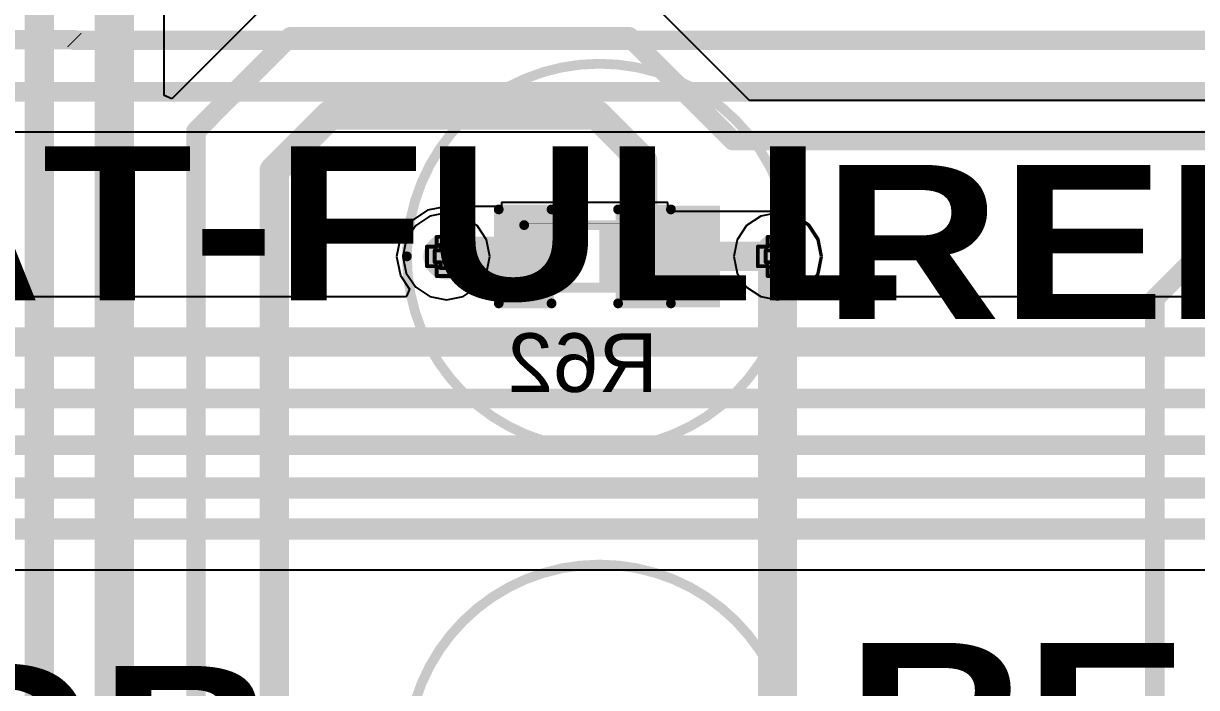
# Model space of a CAD drawing. Header units: inches. Extents: x 0 to 198, y 0 to 199.
# Drawn here: x 1.977 to 2.576, y 1.913 to 2.252 of the extents above; entities that cross this region are included whole.
import ezdxf

# ---------------------------------------------------------------- set-up
doc = ezdxf.new("R2010")
doc.units = ezdxf.units.IN
doc.header["$MEASUREMENT"] = 0
for name, color, linetype in [('Bottom Layer', 5, 'Continuous'), ('Bottom Overlay', 54, 'Continuous'), ('Bottom Paste', 16, 'Continuous'), ('Bottom Solder', 6, 'Continuous'), ('Drill Drawing', 1, 'Continuous'), ('Layer 1', 16, 'Continuous'), ('Layer 2', 76, 'Continuous'), ('Top Layer', 1, 'Continuous'), ('Top Overlay', 2, 'Continuous'), ('Top Paste', 8, 'Continuous'), ('Top Solder', 216, 'Continuous'), ('Via Holes', 16, 'Continuous')]:
    doc.layers.add(name, color=color, linetype=linetype)
doc.styles.add('Arial', font='', dxfattribs={"height": 0.2})
doc.styles.add('Arial Black_Bold', font='', dxfattribs={"height": 0.2})
doc.styles.get('Arial').set_extended_font_data('Arial')
doc.styles.get('Arial Black_Bold').set_extended_font_data('Arial Black', bold=True)

# ---------------------------------------------------------------- blocks, each defined once
blk = doc.blocks.new('R___0402_B_129')
at = {"layer": 'Bottom Layer'}
for points in [[(-0.009499199999999998, 0.0124996), (-0.009499200000000003, -0.0125004), (-0.0274992, -0.0125004), (-0.0274992, 0.0124996)], [(0.0275008, 0.0124996), (0.0275008, -0.0125004), (0.009500799999999997, -0.0125004), (0.009500800000000004, 0.0124996)]]:
    blk.add_hatch(color=5, dxfattribs=at).paths.add_polyline_path(points)
at = {"layer": 'Bottom Paste'}
for points in [[(-0.009499199999999998, 0.0124996), (-0.009499200000000003, -0.0125004), (-0.0274992, -0.0125004), (-0.0274992, 0.0124996)], [(0.0275008, 0.0124996), (0.0275008, -0.0125004), (0.009500799999999997, -0.0125004), (0.009500800000000004, 0.0124996)]]:
    blk.add_hatch(color=16, dxfattribs=at).paths.add_polyline_path(points)
at = {"layer": 'Bottom Solder'}
for points in [[(-0.007333799999999997, 0.014665), (-0.007333800000000003, -0.0146658), (-0.0296646, -0.0146658), (-0.0296646, 0.014665)], [(0.0296662, 0.014665), (0.0296662, -0.0146658), (0.007335399999999997, -0.0146658), (0.007335400000000003, 0.014665)]]:
    blk.add_hatch(color=6, dxfattribs=at).paths.add_polyline_path(points)
at = {"layer": 'Bottom Overlay'}
for points in [[(-0.0309992, -0.0160004, 0.005, 0.005, 0), (-0.0309992, 0.0159996, 0.005, 0.005, 0)], [(-0.0309992, 0.0159996, 0.005, 0.005, 0), (0.0310008, 0.0159996, 0.005, 0.005, 0)], [(0.0310008, -0.0160004, 0.005, 0.005, 0), (0.0310008, 0.0159996, 0.005, 0.005, 0)], [(-0.0319992, 0.0169996, 0.000127, 0.000127, 0), (0.0320008, 0.0169996, 0.000127, 0.000127, 0)], [(-0.0309992, -0.0160004, 0.005, 0.005, 0), (0.0310008, -0.0160004, 0.005, 0.005, 0)]]:
    blk.add_lwpolyline(points, format="xyseb", dxfattribs=at)
for points in [[(-0.0322492, 0.0159996, 0.0025, 0.0025, 1), (-0.0297492, 0.0159996, 0.0025, 0.0025, 1)], [(-0.0322492, 0.0159996, 0.0025, 0.0025, 1), (-0.0297492, 0.0159996, 0.0025, 0.0025, 1)], [(0.0297508, 0.0159996, 0.0025, 0.0025, 1), (0.0322508, 0.0159996, 0.0025, 0.0025, 1)], [(0.0297508, 0.0159996, 0.0025, 0.0025, 1), (0.0322508, 0.0159996, 0.0025, 0.0025, 1)], [(-0.0320309, 0.0169996, 6.35e-05, 6.35e-05, 1), (-0.0319675, 0.0169996, 6.35e-05, 6.35e-05, 1)], [(0.0319691, 0.0169996, 6.35e-05, 6.35e-05, 1), (0.0320325, 0.0169996, 6.35e-05, 6.35e-05, 1)], [(-0.0322492, -0.0160004, 0.0025, 0.0025, 1), (-0.0297492, -0.0160004, 0.0025, 0.0025, 1)], [(-0.0322492, -0.0160004, 0.0025, 0.0025, 1), (-0.0297492, -0.0160004, 0.0025, 0.0025, 1)], [(0.0297508, -0.0160004, 0.0025, 0.0025, 1), (0.0322508, -0.0160004, 0.0025, 0.0025, 1)], [(0.0297508, -0.0160004, 0.0025, 0.0025, 1), (0.0322508, -0.0160004, 0.0025, 0.0025, 1)]]:
    blk.add_lwpolyline(points, format="xyseb", close=True, dxfattribs=at)
blk = doc.blocks.new('LED_0603_200')
at = {"layer": 'Top Layer'}
for points in [[(-0.0393697, 0.01968465), (-0.0196847, 0.01968465), (-0.0196847, -0.01968545), (-0.0393697, -0.01968545)], [(0.0196843, 0.01968465), (0.0393693, 0.01968465), (0.0393693, -0.01968545), (0.0196843, -0.01968545)]]:
    blk.add_hatch(color=1, dxfattribs=at).paths.add_polyline_path(points)
at = {"layer": 'Top Overlay'}
blk.add_hatch(color=2, dxfattribs=at).paths.add_polyline_path([(0.0439988, -0.0260004), (0.0689988, -0.0260004), (0.0689988, 0.0259996), (0.0439988, 0.0259996)])
at = {"layer": 'Top Paste'}
for points in [[(-0.0393697, 0.01968465), (-0.0196847, 0.01968465), (-0.0196847, -0.01968545), (-0.0393697, -0.01968545)], [(0.0196843, 0.01968465), (0.0393693, 0.01968465), (0.0393693, -0.01968545), (0.0196843, -0.01968545)]]:
    blk.add_hatch(color=8, dxfattribs=at).paths.add_polyline_path(points)
at = {"layer": 'Top Solder'}
for points in [[(-0.0433697, 0.02368465), (-0.0156847, 0.02368465), (-0.0156847, -0.02368545), (-0.0433697, -0.02368545)], [(0.0156843, 0.02368465), (0.0433693, 0.02368465), (0.0433693, -0.02368545), (0.0156843, -0.02368545)]]:
    blk.add_hatch(color=216, dxfattribs=at).paths.add_polyline_path(points)
at = {"layer": 'Top Overlay'}
for points in [[(-0.0439992, -0.0240004, 0.005, 0.005, 0), (-0.0439992, 0.0239996, 0.005, 0.005, 0)], [(-0.0439992, 0.0239996, 0.005, 0.005, 0), (-0.0169992, 0.0239996, 0.005, 0.005, 0)], [(0.0170008, 0.0239996, 0.005, 0.005, 0), (0.0440008, 0.0239996, 0.005, 0.005, 0)], [(0.0440008, -0.0240004, 0.005, 0.005, 0), (0.0440008, 0.0239996, 0.005, 0.005, 0)], [(-0.0439992, -0.0240004, 0.005, 0.005, 0), (-0.0169992, -0.0240004, 0.005, 0.005, 0)], [(0.0170008, -0.0240004, 0.005, 0.005, 0), (0.0440008, -0.0240004, 0.005, 0.005, 0)]]:
    blk.add_lwpolyline(points, format="xyseb", dxfattribs=at)
for points in [[(-0.0452492, 0.0239996, 0.0025, 0.0025, 1), (-0.0427492, 0.0239996, 0.0025, 0.0025, 1)], [(-0.0452492, 0.0239996, 0.0025, 0.0025, 1), (-0.0427492, 0.0239996, 0.0025, 0.0025, 1)], [(-0.0182492, 0.0239996, 0.0025, 0.0025, 1), (-0.0157492, 0.0239996, 0.0025, 0.0025, 1)], [(0.0157508, 0.0239996, 0.0025, 0.0025, 1), (0.0182508, 0.0239996, 0.0025, 0.0025, 1)], [(0.0427508, 0.0239996, 0.0025, 0.0025, 1), (0.0452508, 0.0239996, 0.0025, 0.0025, 1)], [(0.0427508, 0.0239996, 0.0025, 0.0025, 1), (0.0452508, 0.0239996, 0.0025, 0.0025, 1)], [(-0.0452492, -0.0240004, 0.0025, 0.0025, 1), (-0.0427492, -0.0240004, 0.0025, 0.0025, 1)], [(-0.0452492, -0.0240004, 0.0025, 0.0025, 1), (-0.0427492, -0.0240004, 0.0025, 0.0025, 1)], [(-0.0182492, -0.0240004, 0.0025, 0.0025, 1), (-0.0157492, -0.0240004, 0.0025, 0.0025, 1)], [(0.0157508, -0.0240004, 0.0025, 0.0025, 1), (0.0182508, -0.0240004, 0.0025, 0.0025, 1)], [(0.0427508, -0.0240004, 0.0025, 0.0025, 1), (0.0452508, -0.0240004, 0.0025, 0.0025, 1)], [(0.0427508, -0.0240004, 0.0025, 0.0025, 1), (0.0452508, -0.0240004, 0.0025, 0.0025, 1)]]:
    blk.add_lwpolyline(points, format="xyseb", close=True, dxfattribs=at)

msp = doc.modelspace()

# ---------------------------------------------------------------- hatches: boundary and pattern name
at = {"layer": 'Bottom Layer'}
h = msp.add_hatch(color=5, dxfattribs=at)
edge = h.paths.add_edge_path()
edge.add_arc((2.193, 2.1327863), 0.011811, 0, 360)
h = msp.add_hatch(color=5, dxfattribs=at)
edge = h.paths.add_edge_path()
edge.add_arc((2.362136, 2.1327863), 0.011811, 0, 360)
at = {"layer": 'Layer 1'}
h = msp.add_hatch(color=16, dxfattribs=at)
edge = h.paths.add_edge_path()
edge.add_arc((2.193, 2.1327863), 0.011811, 0, 360)
h = msp.add_hatch(color=16, dxfattribs=at)
edge = h.paths.add_edge_path()
edge.add_arc((2.362136, 2.1327863), 0.011811, 0, 360)
at = {"layer": 'Layer 2'}
h = msp.add_hatch(color=76, dxfattribs=at)
edge = h.paths.add_edge_path()
edge.add_arc((2.193, 2.1327863), 0.011811, 0, 360)
h = msp.add_hatch(color=76, dxfattribs=at)
edge = h.paths.add_edge_path()
edge.add_arc((2.362136, 2.1327863), 0.011811, 0, 360)
at = {"layer": 'Top Layer'}
h = msp.add_hatch(color=1, dxfattribs=at)
edge = h.paths.add_edge_path()
edge.add_arc((2.193, 2.1327863), 0.011811, 0, 360)
h = msp.add_hatch(color=1, dxfattribs=at)
edge = h.paths.add_edge_path()
edge.add_arc((2.362136, 2.1327863), 0.011811, 0, 360)
at = {"layer": 'Via Holes'}
h = msp.add_hatch(color=7, dxfattribs=at)
edge = h.paths.add_edge_path()
edge.add_arc((2.193, 2.1327863), 0.0059055, 0, 360)
h = msp.add_hatch(color=7, dxfattribs=at)
edge = h.paths.add_edge_path()
edge.add_arc((2.362136, 2.1327863), 0.0059055, 0, 360)

# ---------------------------------------------------------------- linework, layer by layer
at = {"layer": 'Bottom Layer'}
for p, q in [((1.475577, 2.1964631), (3.0469177, 2.1964631)), ((2.193, 2.1582761), (2.1832455, 2.1563358)), ((2.193001, 2.1582759), (2.193, 2.1582761)), ((2.2212116, 2.1582759), (2.193001, 2.1582759)), ((2.3062116, 2.1602859), (2.2212116, 2.1602859)), ((2.2212116, 2.1602859), (2.2212116, 2.1582759)), ((2.3062116, 2.1557271), (2.3062116, 2.1602859)), ((2.1832455, 2.1563358), (2.174976, 2.1508103)), ((2.362136, 2.1557271), (2.3062116, 2.1557271)), ((2.3709151, 2.1539808), (2.362136, 2.1557271)), ((2.3783576, 2.1490079), (2.3709151, 2.1539808)), ((2.174976, 2.1508103), (2.1694505, 2.1425408)), ((2.3833305, 2.1415654), (2.3783576, 2.1490079)), ((2.1694505, 2.1425408), (2.1675102, 2.1327863)), ((2.3850768, 2.1327863), (2.3833305, 2.1415654)), ((2.1675102, 2.1327863), (2.1694505, 2.1230318)), ((2.3833305, 2.1240072), (2.3850768, 2.1327863)), ((2.1694505, 2.1230318), (2.1741095, 2.1160591)), ((2.3783576, 2.1165647), (2.3833305, 2.1240072)), ((2.3773432, 2.1158869), (2.3783576, 2.1165647)), ((2.1720956, 2.1120591), (1.5905118, 2.1120591)), ((2.1725589, 2.1124939), (2.1720956, 2.1120591)), ((2.1741095, 2.1160591), (2.1725589, 2.1124939)), ((2.3785043, 2.1120591), (2.3773432, 2.1158869)), ((2.6727616, 2.1120591), (2.3785043, 2.1120591)), ((1.7775, 1.9725879), (3.1470305, 1.9725879))]:
    msp.add_line(p, q, dxfattribs=at)
for points in [[(1.453316, 2.2435, 0.01, 0.01, 0), (2.0026629, 2.2435, 0.01, 0.01, 0)], [(2.0026629, 2.2435, 0.01, 0.01, 0), (2.002997, 2.2431659, 0.01, 0.01, 0)], [(2.002997, 2.2431659, 0.01, 0.01, 0), (2.94, 2.2431659, 0.01, 0.01, 0)], [(1.4327834, 2.2168549, 0.01, 0.01, 0), (3.0518549, 2.2168549, 0.01, 0.01, 0)], [(2.193, 2.1327863, 0.02, 0.02, 0), (2.1930002, 2.1327861, 0.02, 0.02, 0)], [(2.1930002, 2.1327861, 0.02, 0.02, 0), (2.2404088, 2.1327861, 0.02, 0.02, 0)], [(2.282212, 2.1327863, 0.015, 0.015, 0), (2.362136, 2.1327863, 0.015, 0.015, 0)], [(2.2822116, 2.1327859, 0.008, 0.008, 0), (2.282212, 2.1327863, 0.008, 0.008, 0)], [(1.1021433, 2.0891183, 0.015, 0.015, 0), (2.682264, 2.0891183, 0.015, 0.015, 0)], [(1.0498888, 2.0602031, 0.01, 0.01, 0), (3.8327368, 2.0602031, 0.01, 0.01, 0)], [(1.0438503, 2.0363921, 0.01, 0.01, 0), (3.7827368, 2.0363921, 0.01, 0.01, 0)], [(0.5248936, 2.0144895, 0.011, 0.011, 0), (3.1709993, 2.0144895, 0.011, 0.011, 0)], [(0.533592, 1.9934895, 0.011, 0.011, 0), (3.1623009, 1.9934895, 0.011, 0.011, 0)]]:
    msp.add_lwpolyline(points, format="xyseb", dxfattribs=at)
for points in [[(2.0001629, 2.2435, 0.005, 0.005, 1), (2.0051629, 2.2435, 0.005, 0.005, 1)], [(2.0001629, 2.2435, 0.005, 0.005, 1), (2.0051629, 2.2435, 0.005, 0.005, 1)], [(2.000497, 2.2431659, 0.005, 0.005, 1), (2.005497, 2.2431659, 0.005, 0.005, 1)], [(2.000497, 2.2431659, 0.005, 0.005, 1), (2.005497, 2.2431659, 0.005, 0.005, 1)], [(2.188, 2.1327863, 0.01, 0.01, 1), (2.198, 2.1327863, 0.01, 0.01, 1)], [(2.1880002, 2.1327861, 0.01, 0.01, 1), (2.1980002, 2.1327861, 0.01, 0.01, 1)], [(2.1880002, 2.1327861, 0.01, 0.01, 1), (2.1980002, 2.1327861, 0.01, 0.01, 1)], [(2.2354088, 2.1327861, 0.01, 0.01, 1), (2.2454088, 2.1327861, 0.01, 0.01, 1)], [(2.278462, 2.1327863, 0.0075, 0.0075, 1), (2.285962, 2.1327863, 0.0075, 0.0075, 1)], [(2.358386, 2.1327863, 0.0075, 0.0075, 1), (2.365886, 2.1327863, 0.0075, 0.0075, 1)], [(2.2802116, 2.1327859, 0.004, 0.004, 1), (2.2842116, 2.1327859, 0.004, 0.004, 1)], [(2.280212, 2.1327863, 0.004, 0.004, 1), (2.284212, 2.1327863, 0.004, 0.004, 1)]]:
    msp.add_lwpolyline(points, format="xyseb", close=True, dxfattribs=at)
at = {"layer": 'Drill Drawing'}
for points in [[(2.188, 2.1377863, 0.002, 0.002, 0), (2.188, 2.1427863, 0.002, 0.002, 0)], [(2.188, 2.1427863, 0.002, 0.002, 0), (2.198, 2.1427863, 0.002, 0.002, 0)], [(2.198, 2.1377863, 0.002, 0.002, 0), (2.198, 2.1427863, 0.002, 0.002, 0)], [(2.357136, 2.1377863, 0.002, 0.002, 0), (2.357136, 2.1427863, 0.002, 0.002, 0)], [(2.357136, 2.1427863, 0.002, 0.002, 0), (2.367136, 2.1427863, 0.002, 0.002, 0)], [(2.367136, 2.1377863, 0.002, 0.002, 0), (2.367136, 2.1427863, 0.002, 0.002, 0)], [(2.183, 2.1277863, 0.002, 0.002, 0), (2.183, 2.1377863, 0.002, 0.002, 0)], [(2.183, 2.1377863, 0.002, 0.002, 0), (2.188, 2.1377863, 0.002, 0.002, 0)], [(2.187, 2.1297863, 0.002, 0.002, 0), (2.187, 2.1357863, 0.002, 0.002, 0)], [(2.187, 2.1357863, 0.002, 0.002, 0), (2.19, 2.1357863, 0.002, 0.002, 0)], [(2.19, 2.1357863, 0.002, 0.002, 0), (2.19, 2.1387863, 0.002, 0.002, 0)], [(2.19, 2.1387863, 0.002, 0.002, 0), (2.196, 2.1387863, 0.002, 0.002, 0)], [(2.196, 2.1357863, 0.002, 0.002, 0), (2.196, 2.1387863, 0.002, 0.002, 0)], [(2.196, 2.1357863, 0.002, 0.002, 0), (2.199, 2.1357863, 0.002, 0.002, 0)], [(2.198, 2.1377863, 0.002, 0.002, 0), (2.203, 2.1377863, 0.002, 0.002, 0)], [(2.199, 2.1297863, 0.002, 0.002, 0), (2.199, 2.1357863, 0.002, 0.002, 0)], [(2.203, 2.1277863, 0.002, 0.002, 0), (2.203, 2.1377863, 0.002, 0.002, 0)], [(2.352136, 2.1277863, 0.002, 0.002, 0), (2.352136, 2.1377863, 0.002, 0.002, 0)], [(2.352136, 2.1377863, 0.002, 0.002, 0), (2.357136, 2.1377863, 0.002, 0.002, 0)], [(2.356136, 2.1297863, 0.002, 0.002, 0), (2.356136, 2.1357863, 0.002, 0.002, 0)], [(2.356136, 2.1357863, 0.002, 0.002, 0), (2.359136, 2.1357863, 0.002, 0.002, 0)], [(2.359136, 2.1357863, 0.002, 0.002, 0), (2.359136, 2.1387863, 0.002, 0.002, 0)], [(2.359136, 2.1387863, 0.002, 0.002, 0), (2.365136, 2.1387863, 0.002, 0.002, 0)], [(2.365136, 2.1357863, 0.002, 0.002, 0), (2.365136, 2.1387863, 0.002, 0.002, 0)], [(2.365136, 2.1357863, 0.002, 0.002, 0), (2.368136, 2.1357863, 0.002, 0.002, 0)], [(2.367136, 2.1377863, 0.002, 0.002, 0), (2.372136, 2.1377863, 0.002, 0.002, 0)], [(2.368136, 2.1297863, 0.002, 0.002, 0), (2.368136, 2.1357863, 0.002, 0.002, 0)], [(2.372136, 2.1277863, 0.002, 0.002, 0), (2.372136, 2.1377863, 0.002, 0.002, 0)], [(2.183, 2.1277863, 0.002, 0.002, 0), (2.188, 2.1277863, 0.002, 0.002, 0)], [(2.187, 2.1297863, 0.002, 0.002, 0), (2.19, 2.1297863, 0.002, 0.002, 0)], [(2.188, 2.1227863, 0.002, 0.002, 0), (2.188, 2.1277863, 0.002, 0.002, 0)], [(2.19, 2.1267863, 0.002, 0.002, 0), (2.19, 2.1297863, 0.002, 0.002, 0)], [(2.196, 2.1297863, 0.002, 0.002, 0), (2.199, 2.1297863, 0.002, 0.002, 0)], [(2.196, 2.1267863, 0.002, 0.002, 0), (2.196, 2.1297863, 0.002, 0.002, 0)], [(2.198, 2.1277863, 0.002, 0.002, 0), (2.203, 2.1277863, 0.002, 0.002, 0)], [(2.198, 2.1227863, 0.002, 0.002, 0), (2.198, 2.1277863, 0.002, 0.002, 0)], [(2.352136, 2.1277863, 0.002, 0.002, 0), (2.357136, 2.1277863, 0.002, 0.002, 0)], [(2.356136, 2.1297863, 0.002, 0.002, 0), (2.359136, 2.1297863, 0.002, 0.002, 0)], [(2.357136, 2.1227863, 0.002, 0.002, 0), (2.357136, 2.1277863, 0.002, 0.002, 0)], [(2.359136, 2.1267863, 0.002, 0.002, 0), (2.359136, 2.1297863, 0.002, 0.002, 0)], [(2.365136, 2.1297863, 0.002, 0.002, 0), (2.368136, 2.1297863, 0.002, 0.002, 0)], [(2.365136, 2.1267863, 0.002, 0.002, 0), (2.365136, 2.1297863, 0.002, 0.002, 0)], [(2.367136, 2.1277863, 0.002, 0.002, 0), (2.372136, 2.1277863, 0.002, 0.002, 0)], [(2.367136, 2.1227863, 0.002, 0.002, 0), (2.367136, 2.1277863, 0.002, 0.002, 0)], [(2.188, 2.1227863, 0.002, 0.002, 0), (2.198, 2.1227863, 0.002, 0.002, 0)], [(2.19, 2.1267863, 0.002, 0.002, 0), (2.196, 2.1267863, 0.002, 0.002, 0)], [(2.357136, 2.1227863, 0.002, 0.002, 0), (2.367136, 2.1227863, 0.002, 0.002, 0)], [(2.359136, 2.1267863, 0.002, 0.002, 0), (2.365136, 2.1267863, 0.002, 0.002, 0)]]:
    msp.add_lwpolyline(points, format="xyseb", dxfattribs=at)
for points in [[(2.1875, 2.1427863, 0.001, 0.001, 1), (2.1885, 2.1427863, 0.001, 0.001, 1)], [(2.1875, 2.1427863, 0.001, 0.001, 1), (2.1885, 2.1427863, 0.001, 0.001, 1)], [(2.1975, 2.1427863, 0.001, 0.001, 1), (2.1985, 2.1427863, 0.001, 0.001, 1)], [(2.1975, 2.1427863, 0.001, 0.001, 1), (2.1985, 2.1427863, 0.001, 0.001, 1)], [(2.356636, 2.1427863, 0.001, 0.001, 1), (2.357636, 2.1427863, 0.001, 0.001, 1)], [(2.356636, 2.1427863, 0.001, 0.001, 1), (2.357636, 2.1427863, 0.001, 0.001, 1)], [(2.366636, 2.1427863, 0.001, 0.001, 1), (2.367636, 2.1427863, 0.001, 0.001, 1)], [(2.366636, 2.1427863, 0.001, 0.001, 1), (2.367636, 2.1427863, 0.001, 0.001, 1)], [(2.1825, 2.1377863, 0.001, 0.001, 1), (2.1835, 2.1377863, 0.001, 0.001, 1)], [(2.1825, 2.1377863, 0.001, 0.001, 1), (2.1835, 2.1377863, 0.001, 0.001, 1)], [(2.1865, 2.1357863, 0.001, 0.001, 1), (2.1875, 2.1357863, 0.001, 0.001, 1)], [(2.1865, 2.1357863, 0.001, 0.001, 1), (2.1875, 2.1357863, 0.001, 0.001, 1)], [(2.1875, 2.1377863, 0.001, 0.001, 1), (2.1885, 2.1377863, 0.001, 0.001, 1)], [(2.1875, 2.1377863, 0.001, 0.001, 1), (2.1885, 2.1377863, 0.001, 0.001, 1)], [(2.1895, 2.1387863, 0.001, 0.001, 1), (2.1905, 2.1387863, 0.001, 0.001, 1)], [(2.1895, 2.1387863, 0.001, 0.001, 1), (2.1905, 2.1387863, 0.001, 0.001, 1)], [(2.1895, 2.1357863, 0.001, 0.001, 1), (2.1905, 2.1357863, 0.001, 0.001, 1)], [(2.1895, 2.1357863, 0.001, 0.001, 1), (2.1905, 2.1357863, 0.001, 0.001, 1)], [(2.1955, 2.1387863, 0.001, 0.001, 1), (2.1965, 2.1387863, 0.001, 0.001, 1)], [(2.1955, 2.1387863, 0.001, 0.001, 1), (2.1965, 2.1387863, 0.001, 0.001, 1)], [(2.1955, 2.1357863, 0.001, 0.001, 1), (2.1965, 2.1357863, 0.001, 0.001, 1)], [(2.1955, 2.1357863, 0.001, 0.001, 1), (2.1965, 2.1357863, 0.001, 0.001, 1)], [(2.1975, 2.1377863, 0.001, 0.001, 1), (2.1985, 2.1377863, 0.001, 0.001, 1)], [(2.1975, 2.1377863, 0.001, 0.001, 1), (2.1985, 2.1377863, 0.001, 0.001, 1)], [(2.1985, 2.1357863, 0.001, 0.001, 1), (2.1995, 2.1357863, 0.001, 0.001, 1)], [(2.1985, 2.1357863, 0.001, 0.001, 1), (2.1995, 2.1357863, 0.001, 0.001, 1)], [(2.2025, 2.1377863, 0.001, 0.001, 1), (2.2035, 2.1377863, 0.001, 0.001, 1)], [(2.2025, 2.1377863, 0.001, 0.001, 1), (2.2035, 2.1377863, 0.001, 0.001, 1)], [(2.351636, 2.1377863, 0.001, 0.001, 1), (2.352636, 2.1377863, 0.001, 0.001, 1)], [(2.351636, 2.1377863, 0.001, 0.001, 1), (2.352636, 2.1377863, 0.001, 0.001, 1)], [(2.355636, 2.1357863, 0.001, 0.001, 1), (2.356636, 2.1357863, 0.001, 0.001, 1)], [(2.355636, 2.1357863, 0.001, 0.001, 1), (2.356636, 2.1357863, 0.001, 0.001, 1)], [(2.356636, 2.1377863, 0.001, 0.001, 1), (2.357636, 2.1377863, 0.001, 0.001, 1)], [(2.356636, 2.1377863, 0.001, 0.001, 1), (2.357636, 2.1377863, 0.001, 0.001, 1)], [(2.358636, 2.1387863, 0.001, 0.001, 1), (2.359636, 2.1387863, 0.001, 0.001, 1)], [(2.358636, 2.1387863, 0.001, 0.001, 1), (2.359636, 2.1387863, 0.001, 0.001, 1)], [(2.358636, 2.1357863, 0.001, 0.001, 1), (2.359636, 2.1357863, 0.001, 0.001, 1)], [(2.358636, 2.1357863, 0.001, 0.001, 1), (2.359636, 2.1357863, 0.001, 0.001, 1)], [(2.364636, 2.1387863, 0.001, 0.001, 1), (2.365636, 2.1387863, 0.001, 0.001, 1)], [(2.364636, 2.1387863, 0.001, 0.001, 1), (2.365636, 2.1387863, 0.001, 0.001, 1)], [(2.364636, 2.1357863, 0.001, 0.001, 1), (2.365636, 2.1357863, 0.001, 0.001, 1)], [(2.364636, 2.1357863, 0.001, 0.001, 1), (2.365636, 2.1357863, 0.001, 0.001, 1)], [(2.366636, 2.1377863, 0.001, 0.001, 1), (2.367636, 2.1377863, 0.001, 0.001, 1)], [(2.366636, 2.1377863, 0.001, 0.001, 1), (2.367636, 2.1377863, 0.001, 0.001, 1)], [(2.367636, 2.1357863, 0.001, 0.001, 1), (2.368636, 2.1357863, 0.001, 0.001, 1)], [(2.367636, 2.1357863, 0.001, 0.001, 1), (2.368636, 2.1357863, 0.001, 0.001, 1)], [(2.371636, 2.1377863, 0.001, 0.001, 1), (2.372636, 2.1377863, 0.001, 0.001, 1)], [(2.371636, 2.1377863, 0.001, 0.001, 1), (2.372636, 2.1377863, 0.001, 0.001, 1)], [(2.1825, 2.1277863, 0.001, 0.001, 1), (2.1835, 2.1277863, 0.001, 0.001, 1)], [(2.1825, 2.1277863, 0.001, 0.001, 1), (2.1835, 2.1277863, 0.001, 0.001, 1)], [(2.1865, 2.1297863, 0.001, 0.001, 1), (2.1875, 2.1297863, 0.001, 0.001, 1)], [(2.1865, 2.1297863, 0.001, 0.001, 1), (2.1875, 2.1297863, 0.001, 0.001, 1)], [(2.1875, 2.1277863, 0.001, 0.001, 1), (2.1885, 2.1277863, 0.001, 0.001, 1)], [(2.1875, 2.1277863, 0.001, 0.001, 1), (2.1885, 2.1277863, 0.001, 0.001, 1)], [(2.1895, 2.1297863, 0.001, 0.001, 1), (2.1905, 2.1297863, 0.001, 0.001, 1)], [(2.1895, 2.1297863, 0.001, 0.001, 1), (2.1905, 2.1297863, 0.001, 0.001, 1)], [(2.1955, 2.1297863, 0.001, 0.001, 1), (2.1965, 2.1297863, 0.001, 0.001, 1)], [(2.1955, 2.1297863, 0.001, 0.001, 1), (2.1965, 2.1297863, 0.001, 0.001, 1)], [(2.1975, 2.1277863, 0.001, 0.001, 1), (2.1985, 2.1277863, 0.001, 0.001, 1)], [(2.1975, 2.1277863, 0.001, 0.001, 1), (2.1985, 2.1277863, 0.001, 0.001, 1)], [(2.1985, 2.1297863, 0.001, 0.001, 1), (2.1995, 2.1297863, 0.001, 0.001, 1)], [(2.1985, 2.1297863, 0.001, 0.001, 1), (2.1995, 2.1297863, 0.001, 0.001, 1)], [(2.2025, 2.1277863, 0.001, 0.001, 1), (2.2035, 2.1277863, 0.001, 0.001, 1)], [(2.2025, 2.1277863, 0.001, 0.001, 1), (2.2035, 2.1277863, 0.001, 0.001, 1)], [(2.351636, 2.1277863, 0.001, 0.001, 1), (2.352636, 2.1277863, 0.001, 0.001, 1)], [(2.351636, 2.1277863, 0.001, 0.001, 1), (2.352636, 2.1277863, 0.001, 0.001, 1)], [(2.355636, 2.1297863, 0.001, 0.001, 1), (2.356636, 2.1297863, 0.001, 0.001, 1)], [(2.355636, 2.1297863, 0.001, 0.001, 1), (2.356636, 2.1297863, 0.001, 0.001, 1)], [(2.356636, 2.1277863, 0.001, 0.001, 1), (2.357636, 2.1277863, 0.001, 0.001, 1)], [(2.356636, 2.1277863, 0.001, 0.001, 1), (2.357636, 2.1277863, 0.001, 0.001, 1)], [(2.358636, 2.1297863, 0.001, 0.001, 1), (2.359636, 2.1297863, 0.001, 0.001, 1)], [(2.358636, 2.1297863, 0.001, 0.001, 1), (2.359636, 2.1297863, 0.001, 0.001, 1)], [(2.364636, 2.1297863, 0.001, 0.001, 1), (2.365636, 2.1297863, 0.001, 0.001, 1)], [(2.364636, 2.1297863, 0.001, 0.001, 1), (2.365636, 2.1297863, 0.001, 0.001, 1)], [(2.366636, 2.1277863, 0.001, 0.001, 1), (2.367636, 2.1277863, 0.001, 0.001, 1)], [(2.366636, 2.1277863, 0.001, 0.001, 1), (2.367636, 2.1277863, 0.001, 0.001, 1)], [(2.367636, 2.1297863, 0.001, 0.001, 1), (2.368636, 2.1297863, 0.001, 0.001, 1)], [(2.367636, 2.1297863, 0.001, 0.001, 1), (2.368636, 2.1297863, 0.001, 0.001, 1)], [(2.371636, 2.1277863, 0.001, 0.001, 1), (2.372636, 2.1277863, 0.001, 0.001, 1)], [(2.371636, 2.1277863, 0.001, 0.001, 1), (2.372636, 2.1277863, 0.001, 0.001, 1)], [(2.1875, 2.1227863, 0.001, 0.001, 1), (2.1885, 2.1227863, 0.001, 0.001, 1)], [(2.1875, 2.1227863, 0.001, 0.001, 1), (2.1885, 2.1227863, 0.001, 0.001, 1)], [(2.1895, 2.1267863, 0.001, 0.001, 1), (2.1905, 2.1267863, 0.001, 0.001, 1)], [(2.1895, 2.1267863, 0.001, 0.001, 1), (2.1905, 2.1267863, 0.001, 0.001, 1)], [(2.1955, 2.1267863, 0.001, 0.001, 1), (2.1965, 2.1267863, 0.001, 0.001, 1)], [(2.1955, 2.1267863, 0.001, 0.001, 1), (2.1965, 2.1267863, 0.001, 0.001, 1)], [(2.1975, 2.1227863, 0.001, 0.001, 1), (2.1985, 2.1227863, 0.001, 0.001, 1)], [(2.1975, 2.1227863, 0.001, 0.001, 1), (2.1985, 2.1227863, 0.001, 0.001, 1)], [(2.356636, 2.1227863, 0.001, 0.001, 1), (2.357636, 2.1227863, 0.001, 0.001, 1)], [(2.356636, 2.1227863, 0.001, 0.001, 1), (2.357636, 2.1227863, 0.001, 0.001, 1)], [(2.358636, 2.1267863, 0.001, 0.001, 1), (2.359636, 2.1267863, 0.001, 0.001, 1)], [(2.358636, 2.1267863, 0.001, 0.001, 1), (2.359636, 2.1267863, 0.001, 0.001, 1)], [(2.364636, 2.1267863, 0.001, 0.001, 1), (2.365636, 2.1267863, 0.001, 0.001, 1)], [(2.364636, 2.1267863, 0.001, 0.001, 1), (2.365636, 2.1267863, 0.001, 0.001, 1)], [(2.366636, 2.1227863, 0.001, 0.001, 1), (2.367636, 2.1227863, 0.001, 0.001, 1)], [(2.366636, 2.1227863, 0.001, 0.001, 1), (2.367636, 2.1227863, 0.001, 0.001, 1)]]:
    msp.add_lwpolyline(points, format="xyseb", close=True, dxfattribs=at)
at = {"layer": 'Layer 1'}
for p, q in [((2.1844898, 2.1533318), (2.1772751, 2.1485112)), ((2.193, 2.1550246), (2.1844898, 2.1533318)), ((2.2015102, 2.1533318), (2.193, 2.1550246)), ((2.2087249, 2.1485112), (2.2015102, 2.1533318)), ((2.3536258, 2.1533318), (2.3464111, 2.1485112)), ((2.362136, 2.1550246), (2.3536258, 2.1533318)), ((2.3706462, 2.1533318), (2.362136, 2.1550246)), ((2.3778609, 2.1485112), (2.3706462, 2.1533318)), ((2.1772751, 2.1485112), (2.1724545, 2.1412965)), ((2.2135455, 2.1412965), (2.2087249, 2.1485112)), ((2.3464111, 2.1485112), (2.3415905, 2.1412965)), ((2.3826815, 2.1412965), (2.3778609, 2.1485112)), ((2.1724545, 2.1412965), (2.1707617, 2.1327863)), ((2.2152383, 2.1327863), (2.2135455, 2.1412965)), ((2.3415905, 2.1412965), (2.3398977, 2.1327863)), ((2.3843743, 2.1327863), (2.3826815, 2.1412965)), ((2.1707617, 2.1327863), (2.1724545, 2.1242761)), ((2.2135455, 2.1242761), (2.2152383, 2.1327863)), ((2.3398977, 2.1327863), (2.3415905, 2.1242761)), ((2.3826815, 2.1242761), (2.3843743, 2.1327863)), ((2.1724545, 2.1242761), (2.1772751, 2.1170614)), ((2.2087249, 2.1170614), (2.2135455, 2.1242761)), ((2.3415905, 2.1242761), (2.3464111, 2.1170614)), ((2.3778609, 2.1170614), (2.3826815, 2.1242761)), ((2.1772751, 2.1170614), (2.1844898, 2.1122408)), ((2.2015102, 2.1122408), (2.2087249, 2.1170614)), ((2.3464111, 2.1170614), (2.3536258, 2.1122408)), ((2.3706462, 2.1122408), (2.3778609, 2.1170614)), ((2.1844898, 2.1122408), (2.193, 2.110548)), ((2.193, 2.110548), (2.2015102, 2.1122408)), ((2.3536258, 2.1122408), (2.362136, 2.110548)), ((2.362136, 2.110548), (2.3706462, 2.1122408))]:
    msp.add_line(p, q, dxfattribs=at)
at = {"layer": 'Layer 2'}
for p, q in [((2.1844898, 2.1533318), (2.1772751, 2.1485112)), ((2.193, 2.1550246), (2.1844898, 2.1533318)), ((2.2015102, 2.1533318), (2.193, 2.1550246)), ((2.2087249, 2.1485112), (2.2015102, 2.1533318)), ((2.3536258, 2.1533318), (2.3464111, 2.1485112)), ((2.362136, 2.1550246), (2.3536258, 2.1533318)), ((2.3706462, 2.1533318), (2.362136, 2.1550246)), ((2.3778609, 2.1485112), (2.3706462, 2.1533318)), ((2.1772751, 2.1485112), (2.1724545, 2.1412965)), ((2.2135455, 2.1412965), (2.2087249, 2.1485112)), ((2.3464111, 2.1485112), (2.3415905, 2.1412965)), ((2.3826815, 2.1412965), (2.3778609, 2.1485112)), ((2.1724545, 2.1412965), (2.1707617, 2.1327863)), ((2.2152383, 2.1327863), (2.2135455, 2.1412965)), ((2.3415905, 2.1412965), (2.3398977, 2.1327863)), ((2.3843743, 2.1327863), (2.3826815, 2.1412965)), ((2.1707617, 2.1327863), (2.1724545, 2.1242761)), ((2.2135455, 2.1242761), (2.2152383, 2.1327863)), ((2.3398977, 2.1327863), (2.3415905, 2.1242761)), ((2.3826815, 2.1242761), (2.3843743, 2.1327863)), ((2.1724545, 2.1242761), (2.1772751, 2.1170614)), ((2.2087249, 2.1170614), (2.2135455, 2.1242761)), ((2.3415905, 2.1242761), (2.3464111, 2.1170614)), ((2.3778609, 2.1170614), (2.3826815, 2.1242761)), ((2.1772751, 2.1170614), (2.1844898, 2.1122408)), ((2.2015102, 2.1122408), (2.2087249, 2.1170614)), ((2.3464111, 2.1170614), (2.3536258, 2.1122408)), ((2.3706462, 2.1122408), (2.3778609, 2.1170614)), ((2.1844898, 2.1122408), (2.193, 2.110548)), ((2.193, 2.110548), (2.2015102, 2.1122408)), ((2.3536258, 2.1122408), (2.362136, 2.110548)), ((2.362136, 2.110548), (2.3706462, 2.1122408))]:
    msp.add_line(p, q, dxfattribs=at)
at = {"layer": 'Top Layer'}
for p, q in [((2.0487354, 2.2149898), (2.0487354, 2.2976874)), ((2.0988217, 2.2594192), (2.0527354, 2.2133329)), ((2.3478475, 2.2123757), (2.300804, 2.2594192)), ((2.0527354, 2.2133329), (2.0487354, 2.2149898)), ((2.7248561, 2.2123757), (2.3478475, 2.2123757))]:
    msp.add_line(p, q, dxfattribs=at)
for points in [[(1.9850136, 1.6106656, 0.015, 0.015, 0), (1.9850136, 2.4499872, 0.015, 0.015, 0)], [(2.0232456, 1.756, 0.02, 0.02, 0), (2.0232456, 2.3082456, 0.02, 0.02, 0)], [(2.065, 2.1967591, 0.01, 0.01, 0), (2.1132409, 2.245, 0.01, 0.01, 0)], [(2.1132409, 2.245, 0.01, 0.01, 0), (2.2863848, 2.245, 0.01, 0.01, 0)], [(2.2863848, 2.245, 0.01, 0.01, 0), (2.3394009, 2.1919839, 0.01, 0.01, 0)], [(2.1049656, 2.1765392, 0.015, 0.015, 0), (2.1334264, 2.205, 0.015, 0.015, 0)], [(2.1334264, 2.205, 0.015, 0.015, 0), (2.27, 2.205, 0.015, 0.015, 0)], [(2.27, 2.205, 0.015, 0.015, 0), (2.2932376, 2.1817624, 0.015, 0.015, 0)], [(2.065, 1.6413741, 0.01, 0.01, 0), (2.065, 2.1967591, 0.01, 0.01, 0)], [(2.3394009, 2.1919839, 0.01, 0.01, 0), (2.7693836, 2.1919839, 0.01, 0.01, 0)], [(2.2932376, 2.1327859, 0.015, 0.015, 0), (2.2932376, 2.1817624, 0.015, 0.015, 0)], [(2.1049656, 1.7115392, 0.015, 0.015, 0), (2.1049656, 2.1765392, 0.015, 0.015, 0)], [(2.555, 2.1113536, 0.01, 0.01, 0), (2.6100403, 2.1663939, 0.01, 0.01, 0)], [(2.1930002, 2.1327861, 0.02, 0.02, 0), (2.2287538, 2.1327861, 0.02, 0.02, 0)], [(2.193, 2.1327863, 0.015, 0.015, 0), (2.1930002, 2.1327861, 0.015, 0.015, 0)], [(2.2287538, 2.1327861, 0.02, 0.02, 0), (2.2301416, 2.1313983, 0.02, 0.02, 0)], [(2.232796, 2.1313983, 0.015, 0.015, 0), (2.2341836, 2.1327859, 0.015, 0.015, 0)], [(2.362136, 1.8770001, 0.02, 0.02, 0), (2.362136, 2.1327863, 0.02, 0.02, 0)], [(2.2301416, 2.1313983, 0.015, 0.015, 0), (2.232796, 2.1313983, 0.015, 0.015, 0)], [(2.555, 1.7665703, 0.01, 0.01, 0), (2.555, 2.1113536, 0.01, 0.01, 0)]]:
    msp.add_lwpolyline(points, format="xyseb", dxfattribs=at)
for points in [[(2.1107409, 2.245, 0.005, 0.005, 1), (2.1157409, 2.245, 0.005, 0.005, 1)], [(2.1107409, 2.245, 0.005, 0.005, 1), (2.1157409, 2.245, 0.005, 0.005, 1)], [(2.2838848, 2.245, 0.005, 0.005, 1), (2.2888848, 2.245, 0.005, 0.005, 1)], [(2.2838848, 2.245, 0.005, 0.005, 1), (2.2888848, 2.245, 0.005, 0.005, 1)], [(2.1296764, 2.205, 0.0075, 0.0075, 1), (2.1371764, 2.205, 0.0075, 0.0075, 1)], [(2.1296764, 2.205, 0.0075, 0.0075, 1), (2.1371764, 2.205, 0.0075, 0.0075, 1)], [(2.26625, 2.205, 0.0075, 0.0075, 1), (2.27375, 2.205, 0.0075, 0.0075, 1)], [(2.26625, 2.205, 0.0075, 0.0075, 1), (2.27375, 2.205, 0.0075, 0.0075, 1)], [(2.0625, 2.1967591, 0.005, 0.005, 1), (2.0675, 2.1967591, 0.005, 0.005, 1)], [(2.0625, 2.1967591, 0.005, 0.005, 1), (2.0675, 2.1967591, 0.005, 0.005, 1)], [(2.3369009, 2.1919839, 0.005, 0.005, 1), (2.3419009, 2.1919839, 0.005, 0.005, 1)], [(2.3369009, 2.1919839, 0.005, 0.005, 1), (2.3419009, 2.1919839, 0.005, 0.005, 1)], [(2.2894876, 2.1817624, 0.0075, 0.0075, 1), (2.2969876, 2.1817624, 0.0075, 0.0075, 1)], [(2.2894876, 2.1817624, 0.0075, 0.0075, 1), (2.2969876, 2.1817624, 0.0075, 0.0075, 1)], [(2.1012156, 2.1765392, 0.0075, 0.0075, 1), (2.1087156, 2.1765392, 0.0075, 0.0075, 1)], [(2.1012156, 2.1765392, 0.0075, 0.0075, 1), (2.1087156, 2.1765392, 0.0075, 0.0075, 1)], [(2.1880002, 2.1327861, 0.01, 0.01, 1), (2.1980002, 2.1327861, 0.01, 0.01, 1)], [(2.18925, 2.1327863, 0.0075, 0.0075, 1), (2.19675, 2.1327863, 0.0075, 0.0075, 1)], [(2.1892502, 2.1327861, 0.0075, 0.0075, 1), (2.1967502, 2.1327861, 0.0075, 0.0075, 1)], [(2.2237538, 2.1327861, 0.01, 0.01, 1), (2.2337538, 2.1327861, 0.01, 0.01, 1)], [(2.2237538, 2.1327861, 0.01, 0.01, 1), (2.2337538, 2.1327861, 0.01, 0.01, 1)], [(2.2251416, 2.1313983, 0.01, 0.01, 1), (2.2351416, 2.1313983, 0.01, 0.01, 1)], [(2.2304336, 2.1327859, 0.0075, 0.0075, 1), (2.2379336, 2.1327859, 0.0075, 0.0075, 1)], [(2.2894876, 2.1327859, 0.0075, 0.0075, 1), (2.2969876, 2.1327859, 0.0075, 0.0075, 1)], [(2.357136, 2.1327863, 0.01, 0.01, 1), (2.367136, 2.1327863, 0.01, 0.01, 1)], [(2.2263916, 2.1313983, 0.0075, 0.0075, 1), (2.2338916, 2.1313983, 0.0075, 0.0075, 1)], [(2.229046, 2.1313983, 0.0075, 0.0075, 1), (2.236546, 2.1313983, 0.0075, 0.0075, 1)], [(2.229046, 2.1313983, 0.0075, 0.0075, 1), (2.236546, 2.1313983, 0.0075, 0.0075, 1)], [(2.5525, 2.1113536, 0.005, 0.005, 1), (2.5575, 2.1113536, 0.005, 0.005, 1)], [(2.5525, 2.1113536, 0.005, 0.005, 1), (2.5575, 2.1113536, 0.005, 0.005, 1)]]:
    msp.add_lwpolyline(points, format="xyseb", close=True, dxfattribs=at)
at = {"layer": 'Top Overlay'}
for points in [[(2.3696221, 2.1327992, 0.005, 0.005, 1), (2.1727717, 2.1327992, 0.005, 0.005, 1)], [(2.1715217, 2.1327992, 0.0025, 0.0025, 1), (2.1740217, 2.1327992, 0.0025, 0.0025, 1)], [(2.3683721, 2.1327992, 0.0025, 0.0025, 1), (2.3708721, 2.1327992, 0.0025, 0.0025, 1)], [(2.3696221, 1.8769092, 0.005, 0.005, 1), (2.1727717, 1.8769092, 0.005, 0.005, 1)]]:
    msp.add_lwpolyline(points, format="xyseb", close=True, dxfattribs=at)

# ---------------------------------------------------------------- block references
for name in ['LED_0603_200', 'R___0402_B_129']:
    msp.add_blockref(name, (2.2637108, 2.1327863))

# ---------------------------------------------------------------- texts
at = {"layer": 'Bottom Overlay', "style": 'Arial', "text_generation_flag": 2}
msp.add_text('R62', height=0.03, rotation=360, dxfattribs=at).set_placement((2.3010262, 2.0635248))
at = {"layer": 'Top Overlay', "style": 'Arial Black_Bold'}
for s, p in [('BAT-FULL', (1.8045608, 2.1103535)), ('RELAY 3', (2.3852778, 2.1008056)), ('RELAY 4', (2.3972778, 1.8565864)), ('RGB', (1.8267224, 1.8447957))]:
    msp.add_text(s, height=0.0787402, rotation=360, dxfattribs=at).set_placement(p)

doc.saveas('drawing.dxf')
